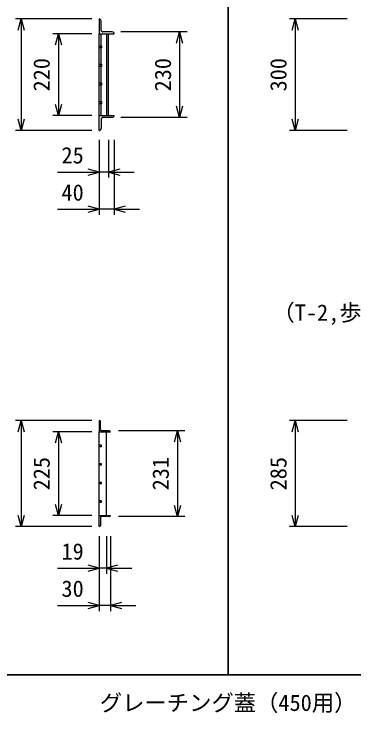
# Model space of a CAD drawing. Units: millimetres, scale not verified. Extents: x -25200 to 25200, y -8910 to 8910.
# Drawn here: x -7792 to -6879, y -1750 to 158 of the extents above; entities that cross this region are included whole.
import ezdxf
from ezdxf.enums import TextEntityAlignment as Align

# ---------------------------------------------------------------- set-up
doc = ezdxf.new("R2010")
doc.units = ezdxf.units.MM
doc.header["$LTSCALE"] = 30
for name, color, linetype, lineweight in [('0-0_DIM', 7, 'Continuous', 25), ('0-2_HATCH', 6, 'Continuous', 25), ('0-6_TXT', 7, 'Continuous', 25)]:
    doc.layers.add(name, color=color, linetype=linetype, lineweight=lineweight)
doc.styles.add('ＭＳ ゴシック', font='')
doc.styles.get('ＭＳ ゴシック').set_extended_font_data('MS Gothic')

msp = doc.modelspace()

# ---------------------------------------------------------------- linework, layer by layer
at = {"layer": '0-0_DIM'}
for p, q in [((-7583.18, 144.91), (-7788.18, 144.91)), ((-7773.18, 144.91), (-7773.18, -155.09)), ((-6896.52, 144.91), (-7051.52, 144.91)), ((-7036.52, 144.91), (-7036.52, -155.09)), ((-7583.18, 104.91), (-7688.18, 104.91)), ((-7673.18, 104.91), (-7673.18, -115.09)), ((-7327.1, 109.91), (-7505.18, 109.91)), ((-7347.1, 109.91), (-7347.1, -120.09)), ((-7583.18, -115.09), (-7688.18, -115.09)), ((-7327.1, -120.09), (-7505.18, -120.09)), ((-7583.18, -155.09), (-7788.18, -155.09)), ((-6896.52, -155.09), (-7051.52, -155.09)), ((-7563.18, -180.31), (-7563.18, -381.9)), ((-7538.18, -180.31), (-7538.18, -281.9)), ((-7523.18, -180.31), (-7523.18, -381.9)), ((-7675.79, -266.9), (-7563.18, -266.9)), ((-7538.18, -266.9), (-7563.18, -266.9)), ((-7538.18, -266.9), (-7469.71, -266.9)), ((-7675.79, -366.9), (-7563.18, -366.9)), ((-7523.18, -366.9), (-7563.18, -366.9)), ((-7523.18, -366.9), (-7454.71, -366.9)), ((-7583.18, -935.01), (-7788.18, -935.01)), ((-7773.18, -935.01), (-7773.18, -1220.01)), ((-6896.52, -935.01), (-7051.52, -935.01)), ((-7036.52, -935.01), (-7036.52, -1220.01)), ((-7583.18, -965.01), (-7688.18, -965.01)), ((-7673.18, -965.01), (-7673.18, -1190.01)), ((-7333.1, -962.01), (-7511.18, -962.01)), ((-7353.1, -962.01), (-7353.1, -1193.01)), ((-7583.18, -1190.01), (-7688.18, -1190.01)), ((-7333.1, -1193.01), (-7511.18, -1193.01)), ((-7583.18, -1220.01), (-7788.18, -1220.01)), ((-6896.52, -1220.01), (-7051.52, -1220.01)), ((-7563.18, -1245.23), (-7563.18, -1446.82)), ((-7544.18, -1245.23), (-7544.18, -1346.82)), ((-7533.18, -1245.23), (-7533.18, -1446.82)), ((-7675.79, -1331.82), (-7563.18, -1331.82)), ((-7544.18, -1331.82), (-7563.18, -1331.82)), ((-7544.18, -1331.82), (-7475.71, -1331.82)), ((-7675.79, -1431.82), (-7563.18, -1431.82)), ((-7533.18, -1431.82), (-7563.18, -1431.82)), ((-7533.18, -1431.82), (-7464.71, -1431.82))]:
    msp.add_line(p, q, dxfattribs=at)
for points in [[(-7781.22, 114.91), (-7773.18, 144.91), (-7765.14, 114.91)], [(-7044.56, 114.91), (-7036.52, 144.91), (-7028.48, 114.91)], [(-7681.22, 74.91), (-7673.18, 104.91), (-7665.14, 74.91)], [(-7355.14, 79.91), (-7347.1, 109.91), (-7339.07, 79.91)], [(-7665.14, -85.09), (-7673.18, -115.09), (-7681.22, -85.09)], [(-7339.07, -90.09), (-7347.1, -120.09), (-7355.14, -90.09)], [(-7765.14, -125.09), (-7773.18, -155.09), (-7781.22, -125.09)], [(-7028.48, -125.09), (-7036.52, -155.09), (-7044.56, -125.09)], [(-7593.18, -274.94), (-7563.18, -266.9), (-7593.18, -258.86)], [(-7508.18, -258.86), (-7538.18, -266.9), (-7508.18, -274.94)], [(-7593.18, -374.94), (-7563.18, -366.9), (-7593.18, -358.86)], [(-7493.18, -358.86), (-7523.18, -366.9), (-7493.18, -374.94)], [(-7781.22, -965.01), (-7773.18, -935.01), (-7765.14, -965.01)], [(-7044.56, -965.01), (-7036.52, -935.01), (-7028.48, -965.01)], [(-7681.22, -995.01), (-7673.18, -965.01), (-7665.14, -995.01)], [(-7361.14, -992.01), (-7353.1, -962.01), (-7345.07, -992.01)], [(-7665.14, -1160.01), (-7673.18, -1190.01), (-7681.22, -1160.01)], [(-7345.07, -1163.01), (-7353.1, -1193.01), (-7361.14, -1163.01)], [(-7765.14, -1190.01), (-7773.18, -1220.01), (-7781.22, -1190.01)], [(-7028.48, -1190.01), (-7036.52, -1220.01), (-7044.56, -1190.01)], [(-7593.18, -1339.85), (-7563.18, -1331.82), (-7593.18, -1323.78)], [(-7514.18, -1323.78), (-7544.18, -1331.82), (-7514.18, -1339.85)], [(-7593.18, -1439.85), (-7563.18, -1431.82), (-7593.18, -1423.78)], [(-7503.18, -1423.78), (-7533.18, -1431.82), (-7503.18, -1439.85)]]:
    msp.add_lwpolyline(points, dxfattribs=at)
at = {"layer": '0-2_HATCH'}
for p, q in [((-7563.18, 144.91), (-7563.18, 104.91)), ((-7558.18, 114.91), (-7558.18, 139.91)), ((-7563.18, -115.09), (-7563.18, 104.91)), ((-7563.18, 104.91), (-7523.18, 104.91)), ((-7558.18, -115.09), (-7558.18, 104.91)), ((-7528.18, 109.91), (-7553.18, 109.91)), ((-7543.18, -115.09), (-7543.18, 104.91)), ((-7538.18, -115.09), (-7538.18, 104.91)), ((-7563.18, -115.09), (-7523.18, -115.09)), ((-7563.18, -155.09), (-7563.18, -115.09)), ((-7558.18, -125.09), (-7558.18, -150.09)), ((-7528.18, -120.09), (-7553.18, -120.09)), ((-7563.18, -935.01), (-7563.18, -965.01)), ((-7560.18, -959.01), (-7560.18, -938.01)), ((-7563.18, -1190.01), (-7563.18, -965.01)), ((-7563.18, -965.01), (-7533.18, -965.01)), ((-7536.18, -962.01), (-7557.18, -962.01)), ((-7544.18, -1190.01), (-7544.18, -965.01)), ((-7563.18, -1190.01), (-7533.18, -1190.01)), ((-7563.18, -1220.01), (-7563.18, -1190.01)), ((-7560.18, -1196.01), (-7560.18, -1217.01)), ((-7536.18, -1193.01), (-7557.18, -1193.01))]:
    msp.add_line(p, q, dxfattribs=at)
for points in [[(-7563.18, 66.91), (-7563.18, 72.91), (-7557.18, 72.91), (-7557.18, 66.91)], [(-7563.18, 16.91), (-7563.18, 22.91), (-7557.18, 22.91), (-7557.18, 16.91)], [(-7563.18, -33.09), (-7563.18, -27.09), (-7557.18, -27.09), (-7557.18, -33.09)], [(-7563.18, -83.09), (-7563.18, -77.09), (-7557.18, -77.09), (-7557.18, -83.09)], [(-7563.18, -1005.01), (-7563.18, -1000.01), (-7558.18, -1000.01), (-7558.18, -1005.01)], [(-7563.18, -1055.01), (-7563.18, -1050.01), (-7558.18, -1050.01), (-7558.18, -1055.01)], [(-7563.18, -1105.01), (-7563.18, -1100.01), (-7558.18, -1100.01), (-7558.18, -1105.01)], [(-7563.18, -1155.01), (-7563.18, -1150.01), (-7558.18, -1150.01), (-7558.18, -1155.01)]]:
    msp.add_lwpolyline(points, close=True, dxfattribs=at)
for centre, radius, start, end in [((-7563.18, 139.91), 5, 0, 90), ((-7553.18, 114.91), 5, 180, 270), ((-7528.18, 104.91), 5, 0, 90), ((-7553.18, -125.09), 5, 90, 180), ((-7528.18, -115.09), 5, 270, 0), ((-7563.18, -150.09), 5, 270, 0), ((-7563.18, -938.01), 3, 0, 90), ((-7557.18, -959.01), 3, 180, 270), ((-7536.18, -965.01), 3, 0, 90), ((-7557.18, -1196.01), 3, 90, 180), ((-7536.18, -1190.01), 3, 270, 0), ((-7563.18, -1217.01), 3, 270, 0)]:
    msp.add_arc(centre, radius, start, end, dxfattribs=at)
at = {"layer": '0-6_TXT'}
for points in [[(-9316.68, -1618.68), (-7216.68, -1618.68), (-7216.68, 1611.24), (-9316.68, 1611.24)], [(-7216.68, -1618.68), (-5116.68, -1618.68), (-5116.68, 1611.24), (-7216.68, 1611.24)], [(-9316.68, -1778.68), (-5116.68, -1778.68), (-5116.68, -1618.68), (-9316.68, -1618.68)]]:
    msp.add_lwpolyline(points, close=True, dxfattribs=at)

# ---------------------------------------------------------------- texts
at = {"layer": '0-0_DIM', "style": 'ＭＳ ゴシック'}
for s, p in [('220', (-7683.18, -50.09)), ('230', (-7357.1, -50.09)), ('300', (-7046.52, -50.09)), ('225', (-7683.18, -1122.51)), ('231', (-7363.1, -1122.51)), ('285', (-7046.52, -1122.51))]:
    msp.add_text(s, height=43.99, rotation=90, dxfattribs=at).set_placement(p, align=Align.BOTTOM_LEFT)
for s, p in [('25', (-7664.81, -256.9)), ('40', (-7664.81, -356.9)), ('（T-2,歩道用：細目）', (-7097.66, -679.82)), ('19', (-7664.81, -1321.82)), ('30', (-7664.81, -1421.82))]:
    msp.add_text(s, height=43.99, dxfattribs=at).set_placement(p, align=Align.BOTTOM_LEFT)
at = {"layer": '0-6_TXT', "style": 'ＭＳ ゴシック'}
msp.add_text('グレーチング蓋（450用）', height=43.99, dxfattribs=at).set_placement((-7561.68, -1728.68), align=Align.BOTTOM_LEFT)

doc.saveas('drawing.dxf')
